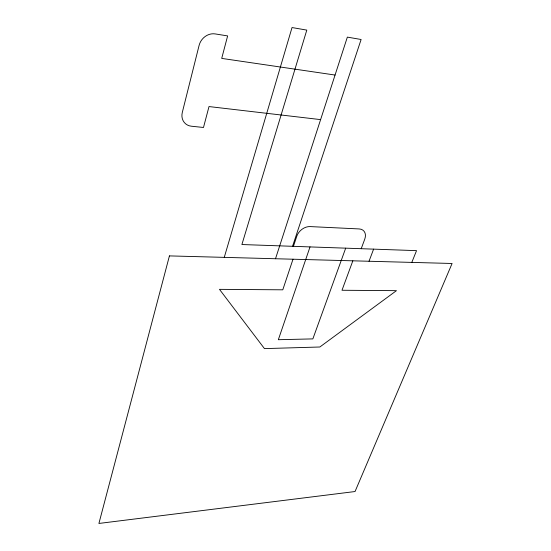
<?xml version="1.0" encoding="UTF-8"?>
<svg xmlns="http://www.w3.org/2000/svg" width="551" height="551" viewBox="0 0 551 551"><rect width="100%" height="100%" fill="white"/><g stroke="black" fill="none" stroke-linecap="round" stroke-linejoin="round"><path stroke-width="0.83" d="M224.264 257.365L292.03 27.55L306.797 30.105L241.896 244.534L416.542 250.636L411.811 262.4M275.507 258.743L347.357 37.117L361.112 39.493L292.553 246.304M293.435 246.331L296.775 236.276A11.612 8.616 -41.8 0 1 310.061 226.585L359.19 228.94A11.275 8.065 -43.7 0 1 364.776 239.093L361.215 248.701M293.008 259.211L282.78 289.819L219.47 289.344L264.459 348.611L319.849 346.999L396.451 290.666L341.992 290.26L352.84 260.816M310.027 246.91L278.338 339.712L312.858 338.893L345.691 248.157M369.025 261.25L373.606 249.135M320.613 119.615L209.008 106.563L203.491 127.474L191.417 126.22A13.486 11.626 -43.7 0 1 182.298 112.452L199.09 45.437A14.085 12.342 -53.7 0 1 215.152 33.914L227.632 35.918L221.709 58.399L335.056 75.046M169.426 255.898L98.911 523.45L355.044 491.533L452.089 263.481L169.426 255.898"/></g></svg>
